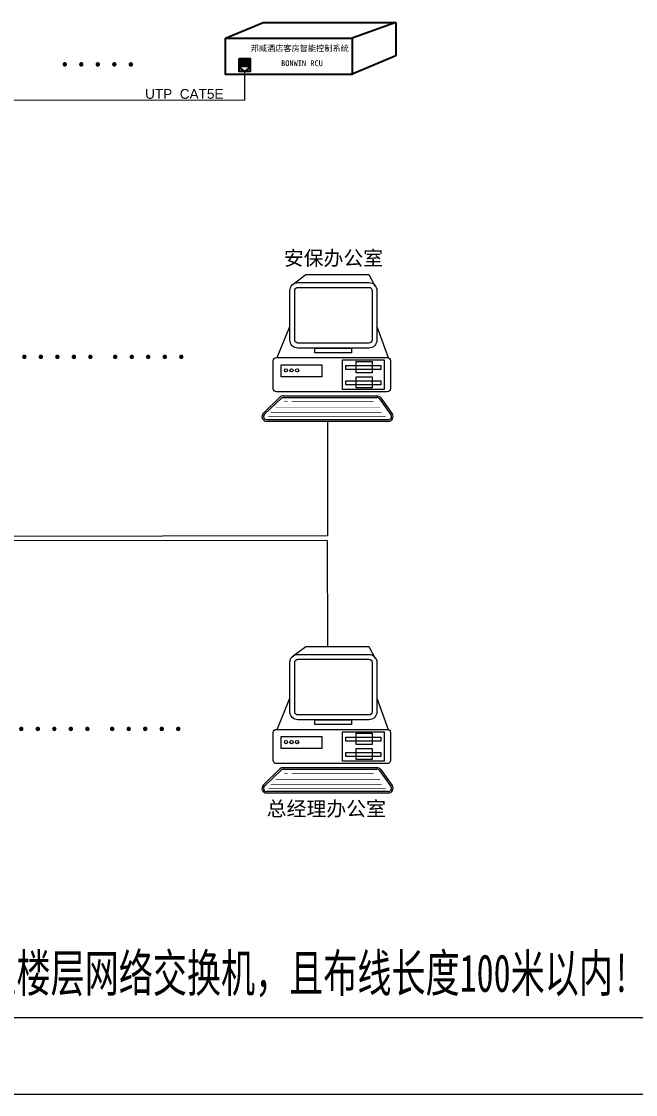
# Model space of a CAD drawing. Header units: millimetres. Extents: x 130143 to 328923, y 19139 to 134795.
# Drawn here: x 233063 to 240438, y 79693 to 92581 of the extents above; entities that cross this region are included whole.
import ezdxf

# ---------------------------------------------------------------- set-up
doc = ezdxf.new("R2010")
doc.units = ezdxf.units.MM
doc.header["$LTSCALE"] = 10
doc.linetypes.add('XU', pattern=[4, 2, -2])
doc.layers.add('图表', color=7, linetype='Continuous')
doc.layers.add('邦威智能化', color=7, linetype='Continuous', lineweight=18)
doc.styles.add('HZTXT', font='complex_.ttf', dxfattribs={"bigfont": 'HZTXT'})
doc.styles.add('仿宋体', font='', dxfattribs={"width": 0.8})
doc.styles.get('仿宋体').set_extended_font_data('宋体')

# ---------------------------------------------------------------- blocks, each defined once
blk = doc.blocks.new('图框')
for points in [[(-2302, 1740), (42698, 1740), (42698, -30260), (-2302, -30260)], [(-802, 590), (41198, 590), (41198, -29110), (-802, -29110)]]:
    blk.add_lwpolyline(points, close=True)
blk = doc.blocks.new('k3')
at = {"layer": '图表'}
for p, q in [((168764.7, 192010.5), (168932.6, 192081.5)), ((168932.6, 192081.5), (169523.5, 192081.5)), ((169523.5, 192081.5), (169329, 192010.9)), ((169523.5, 192081.5), (169523.5, 191933.2)), ((168833, 191905.9), (168828.4, 191905.9)), ((168828.4, 191905.9), (168828.4, 191876.6)), ((168855.1, 191917.7), (168833, 191917.7)), ((168833, 191917.7), (168833, 191905.9)), ((168835.2, 191917.6), (168835.2, 191882.9)), ((168839.5, 191917.6), (168839.5, 191882.9)), ((168843.8, 191917.6), (168843.8, 191882.9)), ((168848, 191917.6), (168848, 191882.9)), ((168852, 191917.7), (168868, 191917.7)), ((168852.3, 191917.6), (168852.3, 191882.9)), ((168856.6, 191917.6), (168856.6, 191882.9)), ((168860.9, 191917.6), (168860.9, 191882.9)), ((168865.2, 191917.6), (168865.2, 191882.9)), ((168868, 191917.7), (168868, 191905.9)), ((168868, 191905.9), (168872.6, 191905.9)), ((168872.6, 191905.9), (168872.6, 191876.6)), ((169523.5, 191933.2), (169329, 191850.4)), ((168828.4, 191876.6), (168836, 191876.6)), ((168836, 191876.6), (168836, 191870.5)), ((168836, 191870.5), (168843.2, 191870.5)), ((168843.2, 191870.5), (168843.2, 191863.7)), ((168857.7, 191863.7), (168843.2, 191863.7)), ((168857.7, 191870.5), (168857.7, 191863.7)), ((168865, 191870.5), (168857.7, 191870.5)), ((168865, 191876.6), (168865, 191870.5)), ((168872.6, 191876.6), (168865, 191876.6))]:
    blk.add_line(p, q, dxfattribs=at)
for points in [[(168764.7, 192010.5), (169328.6, 192010.5), (169328.6, 191849.6), (168764.7, 191849.6)], [(168825.5, 191920.8), (168875.5, 191920.8), (168875.5, 191862.2), (168825.5, 191862.2)]]:
    blk.add_lwpolyline(points, close=True, dxfattribs=at)
at = {"layer": '图表', "linetype": 'XU', "char_height": 26, "attachment_point": 1, "style": 'HZTXT'}
for s, insert in [('{\\fSimHei|b0|i0|c134|p2;邦威酒店客房智能控制系统}', (168877.2, 191979.1)), ('{\\fSimHei|b0|i0|c134|p2;BONWIN RCU}', (169012.5, 191912.7))]:
    blk.add_mtext(s, dxfattribs=dict(at, insert=insert))

msp = doc.modelspace()

# ---------------------------------------------------------------- linework, layer by layer
at = {"layer": '邦威智能化', "color": 7}
for p, q in [((235743.38362, 91637.51213, 0), (235743.38355, 91967.15709, 0)), ((235743.38362, 91637.51213, 0), (219579.21748, 91615.86568, 0)), ((236325.49211, 89425.67635, 0), (236478.77387, 89540.63767, 0)), ((236478.77387, 89540.63767, 0), (237235.60254, 89540.63767, 0)), ((237235.60254, 89540.63767, 0), (237312.24342, 89396.93602, 0)), ((236133.88992, 88544.30625, 0), (236287.17167, 88917.93053, 0)), ((237331.40364, 88917.93053, 0), (237465.52517, 88544.30625, 0)), ((235968.48018, 87876.7298, 0), (236166.92531, 88068.33199, 0)), ((235981.78876, 87862.94591, 0), (236180.23389, 88054.5481, 0)), ((236206.85106, 88084.46098, 0), (237330.84347, 88084.46098, 0)), ((236206.85106, 88065.30076, 0), (237330.84347, 88065.30076, 0)), ((237362.0261, 88049.25363, 0), (237498.88481, 87857.65143, 0)), ((237377.61741, 88060.39028, 0), (237514.47612, 87868.78808, 0)), ((237467.70218, 87797.05769, 0), (236008.40593, 87797.05769, 0)), ((237467.70218, 87777.89747, 0), (236008.40593, 87777.89747, 0)), ((236738.05405, 87777.89747, 0), (236737.55608, 86401.57581, 0)), ((236737.55608, 86401.57658, 0), (219754.29969, 86381.49983, 0)), ((236735.97834, 86347.35396, 0), (219580.40647, 86326.07194, 0)), ((236735.97834, 86347.35396, 0), (236737.55608, 85075.52719, 0)), ((236325.49211, 84960.56646, 0), (236478.77387, 85075.52778, 0)), ((236478.77387, 85075.52778, 0), (237235.60254, 85075.52778, 0)), ((237235.60254, 85075.52778, 0), (237312.24342, 84931.82613, 0)), ((236133.88992, 84079.19637, 0), (236287.17167, 84452.82065, 0)), ((237331.40364, 84452.82065, 0), (237465.52517, 84079.19637, 0)), ((235968.48018, 83411.61991, 0), (236166.92531, 83603.22211, 0)), ((235981.78876, 83397.83602, 0), (236180.23389, 83589.43822, 0)), ((236206.85106, 83619.3511, 0), (237330.84347, 83619.3511, 0)), ((236206.85106, 83600.19088, 0), (237330.84347, 83600.19088, 0)), ((237362.0261, 83584.14374, 0), (237498.88481, 83392.54155, 0)), ((237377.61741, 83595.28039, 0), (237514.47612, 83403.6782, 0)), ((237467.70218, 83331.9478, 0), (236008.40593, 83331.9478, 0)), ((237467.70218, 83312.78758, 0), (236008.40593, 83312.78758, 0))]:
    msp.add_line(p, q, dxfattribs=at)
at = {"layer": '邦威智能化', "color": 7, "elevation": 0}
for points in [[(236382.97277, 89444.83657), (237235.60254, 89444.83657, -0.4142135624), (237331.40364, 89349.03547), (237331.40364, 88755.06867, -0.4142135624), (237235.60254, 88659.26757), (236382.97277, 88659.26757, -0.4142135624), (236287.17167, 88755.06867), (236287.17167, 89349.03547, -0.4142135624)], [(236382.97277, 89387.35591), (237235.60254, 89387.35591, -0.4142135624), (237273.92298, 89349.03547), (237273.92298, 88755.06867, -0.4142135624), (237235.60254, 88716.74823), (236382.97277, 88716.74823, -0.4142135624), (236344.65233, 88755.06867), (236344.65233, 89349.03547, -0.4142135624)], [(236124.30981, 88544.30625), (237455.94506, 88544.30625, -0.4142135624), (237494.2655, 88505.98581), (237494.2655, 88170.68197, -0.4142135624), (237455.94506, 88132.36153), (236124.30981, 88132.36153, -0.4142135624), (236085.98937, 88170.68197), (236085.98937, 88505.98581, -0.4142135624)], [(236382.97277, 84979.72668), (237235.60254, 84979.72668, -0.4142135624), (237331.40364, 84883.92559), (237331.40364, 84289.95878, -0.4142135624), (237235.60254, 84194.15768), (236382.97277, 84194.15768, -0.4142135624), (236287.17167, 84289.95878), (236287.17167, 84883.92559, -0.4142135624)], [(236382.97277, 84922.24602), (237235.60254, 84922.24602, -0.4142135624), (237273.92298, 84883.92559), (237273.92298, 84289.95878, -0.4142135624), (237235.60254, 84251.63834), (236382.97277, 84251.63834, -0.4142135624), (236344.65233, 84289.95878), (236344.65233, 84883.92559, -0.4142135624)], [(236124.30981, 84079.19637), (237455.94506, 84079.19637, -0.4142135624), (237494.2655, 84040.87593), (237494.2655, 83705.57208, -0.4142135624), (237455.94506, 83667.25165), (236124.30981, 83667.25165, -0.4142135624), (236085.98937, 83705.57208), (236085.98937, 84040.87593, -0.4142135624)]]:
    msp.add_lwpolyline(points, format="xyb", close=True, dxfattribs=at)
for points in [[(236584.15507, 88659.26757), (237024.84012, 88659.26757), (237024.84012, 88601.78691), (236584.15507, 88601.78691)], [(236181.79046, 88458.08526), (236670.37606, 88458.08526), (236670.37606, 88314.38362), (236181.79046, 88314.38362)], [(236919.45892, 88515.56592), (237417.62462, 88515.56592), (237417.62462, 88161.10186), (236919.45892, 88161.10186)], [(236957.77935, 88448.50515), (237379.30418, 88448.50515), (237379.30418, 88400.60461), (236957.77935, 88400.60461)], [(237082.32078, 88496.4057), (237273.92298, 88496.4057), (237273.92298, 88362.28417), (237082.32078, 88362.28417)], [(237082.32078, 88314.38362), (237273.92298, 88314.38362), (237273.92298, 88180.26208), (237082.32078, 88180.26208)], [(236957.77935, 88266.48307), (237379.30418, 88266.48307), (237379.30418, 88218.58252), (236957.77935, 88218.58252)], [(236584.15507, 84194.15768), (237024.84012, 84194.15768), (237024.84012, 84136.67702), (236584.15507, 84136.67702)], [(236919.45892, 84050.45604), (237417.62462, 84050.45604), (237417.62462, 83695.99197), (236919.45892, 83695.99197)], [(236181.79046, 83992.97538), (236670.37606, 83992.97538), (236670.37606, 83849.27373), (236181.79046, 83849.27373)], [(236957.77935, 83983.39527), (237379.30418, 83983.39527), (237379.30418, 83935.49472), (236957.77935, 83935.49472)], [(237082.32078, 84031.29582), (237273.92298, 84031.29582), (237273.92298, 83897.17428), (237082.32078, 83897.17428)], [(236957.77935, 83801.37318), (237379.30418, 83801.37318), (237379.30418, 83753.47263), (236957.77935, 83753.47263)], [(237082.32078, 83849.27373), (237273.92298, 83849.27373), (237273.92298, 83715.15219), (237082.32078, 83715.15219)]]:
    msp.add_lwpolyline(points, close=True, dxfattribs=at)
at = {"layer": '邦威智能化', "color": 7, "const_width": 7.66409, "elevation": 0}
for points in [[(236114.7297, 87940.75934), (237369.72407, 87940.75934)], [(236220.1109, 88017.40021), (236258.43134, 88017.40021)], [(236306.33189, 88017.40021), (237293.0832, 88017.40021)], [(236028.50871, 87835.37813), (237436.78484, 87835.37813)], [(236057.24904, 87883.27868), (237388.88429, 87883.27868)], [(236220.1109, 83552.29033), (236258.43134, 83552.29033)], [(236306.33189, 83552.29033), (237293.0832, 83552.29033)], [(236057.24904, 83418.16879), (237388.88429, 83418.16879)], [(236114.7297, 83475.64945), (237369.72407, 83475.64945)], [(236028.50871, 83370.26824), (237436.78484, 83370.26824)]]:
    msp.add_lwpolyline(points, dxfattribs=at)
at = {"layer": '邦威智能化', "color": 7}
for centre in [(236239.27112, 88391.0245, 0), (236306.33189, 88391.0245, 0), (236373.39266, 88391.0245, 0), (236239.27112, 83925.91461, 0), (236306.33189, 83925.91461, 0), (236373.39266, 83925.91461, 0)]:
    msp.add_circle(centre, 19.16022, dxfattribs=at)
for centre, radius, start, end in [((236206.85106, 88026.98032, 0), 57.48066, 90, 133.994913991), ((236206.85106, 88026.98032, 0), 38.32044, 90, 133.994913991), ((237330.84347, 88026.98032, 0), 57.48066, 35.537677804, 90), ((237330.84347, 88026.98032, 0), 38.32044, 35.537677804, 90), ((236008.40593, 87835.37813, 0), 57.48066, 133.994913991, 270), ((236008.40593, 87835.37813, 0), 38.32044, 133.994913991, 270), ((237467.70218, 87835.37813, 0), 57.48066, 270, 35.537677804), ((237467.70218, 87835.37813, 0), 38.32044, 270, 35.537677804), ((236206.85106, 83561.87044, 0), 57.48066, 90, 133.994913991), ((236206.85106, 83561.87044, 0), 38.32044, 90, 133.994913991), ((237330.84347, 83561.87044, 0), 57.48066, 35.537677804, 90), ((237330.84347, 83561.87044, 0), 38.32044, 35.537677804, 90), ((236008.40593, 83370.26824, 0), 57.48066, 133.994913991, 270), ((236008.40593, 83370.26824, 0), 38.32044, 133.994913991, 270), ((237467.70218, 83370.26824, 0), 57.48066, 270, 35.537677804), ((237467.70218, 83370.26824, 0), 38.32044, 270, 35.537677804)]:
    msp.add_arc(centre, radius, start, end, dxfattribs=at)

# ---------------------------------------------------------------- block references
at = {"layer": '邦威智能化', "xscale": 0.8000000000029104, "yscale": 0.7999999999992724, "zscale": 0.8}
msp.add_blockref('图框', (213267.45518, 103901.06772, 0), dxfattribs=at)
at = {"layer": '邦威智能化', "color": 4, "xscale": 2.699999999371357, "yscale": 2.699999999371357, "zscale": 2.699999999371357}
msp.add_blockref('k3', (-220152.93944, -426049.52095, 0), dxfattribs=at)

# ---------------------------------------------------------------- texts
at = {"layer": '邦威智能化', "color": 7, "linetype": 'XU', "attachment_point": 1, "style": 'HZTXT'}
for s, insert, char_height, width in [('{\\fSimSun|b0|i0|c134|p2;.....}', (233483.6255, 92335.20564, 0), 291.6, 1156.415616), ('{\\fArial|b0|i0|c0|p32;UTP  CAT5E}', (234547.61802, 91769.46215, 0), 116.64, 1821.543552), ('{\\fSimHei|b0|i0|c134|p2;安保办公室}', (236213.66061, 89826.41815, 0), 174.96, 1760.0057353), ('{\\fSimSun|b0|i0|c134|p2;.....}', (232997.79052, 88822.3409, 0), 291.6, 1156.415616), ('{\\fSimSun|b0|i0|c134|p2;.....}', (234089.45411, 88822.3409, 0), 291.6, 1156.415616), ('{\\fSimSun|b0|i0|c134|p2;.....}', (232961.42099, 84353.43458, 0), 291.6, 1156.415616), ('{\\fSimSun|b0|i0|c134|p2;.....}', (234053.08458, 84353.43458, 0), 291.6, 1156.415616), ('{\\fSimHei|b0|i0|c134|p2;总经理办公室}', (236008.06766, 83213.36707, 0), 174.96, 1760.0057353)]:
    msp.add_mtext(s, dxfattribs=dict(at, insert=insert, char_height=char_height, width=width))
at = {"layer": '邦威智能化', "insert": (227886.96031, 81376.46628, 0), "char_height": 450, "width": 23665.1200677, "attachment_point": 1, "style": '仿宋体'}
msp.add_mtext('{\\W0.667;\\C1;注：各房间RCU箱单独布线至楼层网络交换机，且布线长度100米以内!}', dxfattribs=at)

doc.saveas('drawing.dxf')
